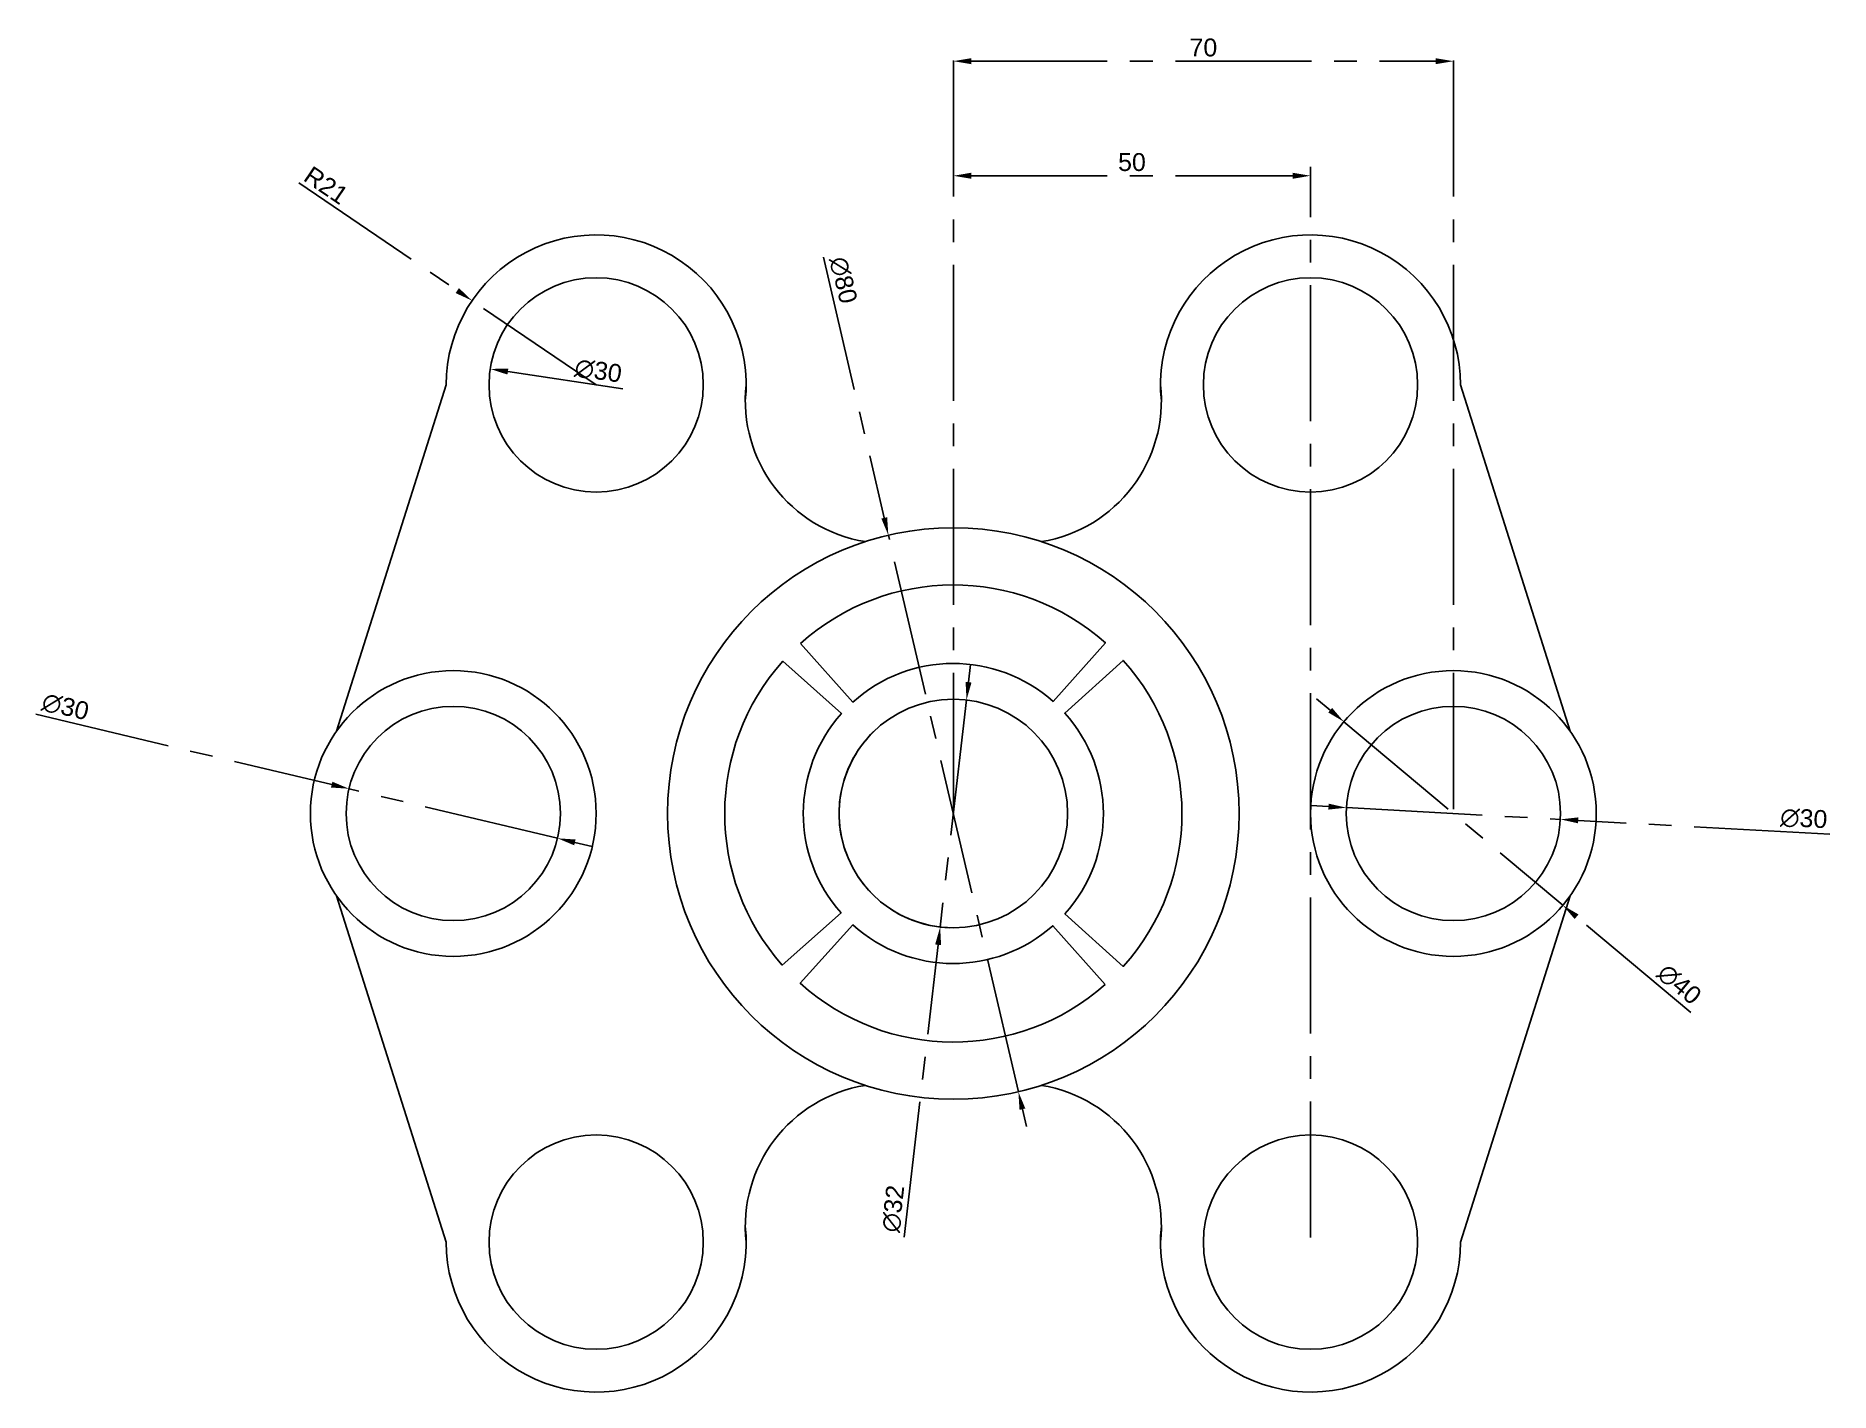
# Model space of a CAD drawing. Header units: millimetres. Extents: x 3131 to 3382, y 1340 to 1530.
import ezdxf

# ---------------------------------------------------------------- set-up
doc = ezdxf.new("R2010")
doc.units = ezdxf.units.MM
doc.linetypes.add('CENTER2', pattern=[28.575, 19.05, -3.175, 3.175, -3.175])
doc.styles.get("Standard").update_dxf_attribs({"font": 'arial.ttf'})
doc.dimstyles.new('ISO-25', dxfattribs={"dimtxt": 2.5, "dimasz": 2.5, "dimexe": 1.25, "dimexo": 0.625, "dimtad": 1, "dimtxsty": 'Standard', "dimcen": 2.5, "dimadec": 0, "dimazin": 0, "dimtfac": 1, "dimtmove": 0, "dimatfit": 3, "dimfxl": 1, "dimarcsym": 0})

# ---------------------------------------------------------------- blocks, each defined once
blk = doc.blocks.new('*D3')
at = {"color": 0, "linetype": 'CENTER2', "lineweight": -2, "transparency": 16777216}
for p, q in [((3259.6, 1421.93), (3259.6, 1527.87)), ((3329.6, 1421.93), (3329.6, 1527.87)), ((3262.1, 1526.62), (3327.1, 1526.62))]:
    blk.add_line(p, q, dxfattribs=at)
at = {"color": 0, "linetype": 'CENTER2', "transparency": 16777216}
for points in [[(3262.1, 1527.04), (3262.1, 1526.2), (3259.6, 1526.62)], [(3327.1, 1527.04), (3327.1, 1526.2), (3329.6, 1526.62)]]:
    blk.add_solid(points, dxfattribs=at)
at = {"layer": 'Defpoints', "color": 0, "linetype": 'CENTER2', "transparency": 16777216}
for p in [(3329.6, 1526.62), (3259.6, 1421.3), (3329.6, 1421.3)]:
    blk.add_point(p, dxfattribs=at)
at = {"color": 0, "linetype": 'CENTER2', "transparency": 16777216, "insert": (3294.6, 1528.52), "char_height": 2.5, "attachment_point": 5}
blk.add_mtext('70', dxfattribs=at)
blk = doc.blocks.new('*D4')
at = {"color": 0, "linetype": 'CENTER2', "lineweight": -2, "transparency": 16777216}
for p, q in [((3259.6, 1421.93), (3259.6, 1511.83)), ((3262.1, 1510.58), (3307.1, 1510.58)), ((3309.6, 1361.93), (3309.6, 1511.83))]:
    blk.add_line(p, q, dxfattribs=at)
at = {"color": 0, "linetype": 'CENTER2', "transparency": 16777216}
for points in [[(3262.1, 1511), (3262.1, 1510.16), (3259.6, 1510.58)], [(3307.1, 1511), (3307.1, 1510.16), (3309.6, 1510.58)]]:
    blk.add_solid(points, dxfattribs=at)
at = {"layer": 'Defpoints', "color": 0, "linetype": 'CENTER2', "transparency": 16777216}
for p in [(3309.6, 1510.58), (3259.6, 1421.3), (3309.6, 1361.3)]:
    blk.add_point(p, dxfattribs=at)
at = {"color": 0, "linetype": 'CENTER2', "transparency": 16777216, "insert": (3284.6, 1512.48), "char_height": 2.5, "attachment_point": 5}
blk.add_mtext('50', dxfattribs=at)
blk = doc.blocks.new('*D5')
at = {"color": 0, "linetype": 'CENTER2', "lineweight": -2, "transparency": 16777216}
for p, q in [((3167.96, 1509.59), (3190.16, 1494.51)), ((3209.6, 1481.3), (3192.22, 1493.1))]:
    blk.add_line(p, q, dxfattribs=at)
at = {"color": 0, "linetype": 'CENTER2', "transparency": 16777216}
blk.add_solid([(3190.39, 1494.85), (3189.92, 1494.16), (3192.22, 1493.1)], dxfattribs=at)
at = {"layer": 'Defpoints', "color": 0, "linetype": 'CENTER2', "transparency": 16777216}
for p in [(3192.22, 1493.1), (3209.6, 1481.3)]:
    blk.add_point(p, dxfattribs=at)
at = {"color": 0, "linetype": 'CENTER2', "transparency": 16777216, "insert": (3171.8, 1509.25), "char_height": 2.5, "attachment_point": 5, "rotation": 325.8093}
blk.add_mtext('R21', dxfattribs=at)
blk = doc.blocks.new('*D6')
at = {"color": 0, "linetype": 'CENTER2', "lineweight": -2, "transparency": 16777216}
blk.add_line((3213.32, 1480.74), (3197.23, 1483.17), dxfattribs=at)
at = {"color": 0, "linetype": 'CENTER2', "transparency": 16777216}
blk.add_solid([(3197.3, 1483.58), (3197.17, 1482.75), (3194.76, 1483.54)], dxfattribs=at)
at = {"layer": 'Defpoints', "color": 0, "linetype": 'CENTER2', "transparency": 16777216}
for p in [(3194.76, 1483.54), (3224.43, 1479.07)]:
    blk.add_point(p, dxfattribs=at)
at = {"color": 0, "linetype": 'CENTER2', "transparency": 16777216, "insert": (3209.89, 1483.25), "char_height": 2.5, "attachment_point": 5, "rotation": 351.4286}
blk.add_mtext('∅30', dxfattribs=at)
blk = doc.blocks.new('*D7')
at = {"color": 0, "linetype": 'CENTER2', "lineweight": -2, "transparency": 16777216}
for p, q in [((3312.35, 1435.76), (3310.44, 1437.36)), ((3314.27, 1434.15), (3344.92, 1408.45)), ((3362.83, 1393.44), (3346.84, 1406.85))]:
    blk.add_line(p, q, dxfattribs=at)
at = {"color": 0, "linetype": 'CENTER2', "transparency": 16777216}
for points in [[(3312.62, 1436.08), (3312.08, 1435.44), (3314.27, 1434.15)], [(3347.11, 1407.17), (3346.57, 1406.53), (3344.92, 1408.45)]]:
    blk.add_solid(points, dxfattribs=at)
at = {"layer": 'Defpoints', "color": 0, "linetype": 'CENTER2', "transparency": 16777216}
for p in [(3314.27, 1434.15), (3344.92, 1408.45)]:
    blk.add_point(p, dxfattribs=at)
at = {"color": 0, "linetype": 'CENTER2', "transparency": 16777216, "insert": (3361.21, 1397.38), "char_height": 2.5, "attachment_point": 5, "rotation": 320.0305}
blk.add_mtext('∅40', dxfattribs=at)
blk = doc.blocks.new('*D8')
at = {"color": 0, "linetype": 'CENTER2', "lineweight": -2, "transparency": 16777216}
for p, q in [((3312.12, 1422.26), (3309.63, 1422.4)), ((3314.62, 1422.12), (3344.57, 1420.48)), ((3382.31, 1418.41), (3347.07, 1420.34))]:
    blk.add_line(p, q, dxfattribs=at)
at = {"color": 0, "linetype": 'CENTER2', "transparency": 16777216}
for points in [[(3312.14, 1422.68), (3312.1, 1421.85), (3314.62, 1422.12)], [(3347.09, 1420.76), (3347.05, 1419.93), (3344.57, 1420.48)]]:
    blk.add_solid(points, dxfattribs=at)
at = {"layer": 'Defpoints', "color": 0, "linetype": 'CENTER2', "transparency": 16777216}
for p in [(3314.62, 1422.12), (3344.57, 1420.48)]:
    blk.add_point(p, dxfattribs=at)
at = {"color": 0, "linetype": 'CENTER2', "transparency": 16777216, "insert": (3378.65, 1420.58), "char_height": 2.5, "attachment_point": 5, "rotation": 356.8579}
blk.add_mtext('∅30', dxfattribs=at)
blk = doc.blocks.new('*D9')
at = {"color": 0, "linetype": 'CENTER2', "lineweight": -2, "transparency": 16777216}
for p, q in [((3241.4, 1499.19), (3249.93, 1462.69)), ((3268.7, 1382.35), (3250.5, 1460.25)), ((3269.26, 1379.92), (3269.83, 1377.48))]:
    blk.add_line(p, q, dxfattribs=at)
at = {"color": 0, "linetype": 'CENTER2', "transparency": 16777216}
for points in [[(3250.33, 1462.78), (3249.52, 1462.59), (3250.5, 1460.25)], [(3269.67, 1380.01), (3268.86, 1379.82), (3268.7, 1382.35)]]:
    blk.add_solid(points, dxfattribs=at)
at = {"layer": 'Defpoints', "color": 0, "linetype": 'CENTER2', "transparency": 16777216}
for p in [(3250.5, 1460.25), (3268.7, 1382.35)]:
    blk.add_point(p, dxfattribs=at)
at = {"color": 0, "linetype": 'CENTER2', "transparency": 16777216, "insert": (3244.18, 1495.97), "char_height": 2.5, "attachment_point": 5, "rotation": 283.15}
blk.add_mtext('∅80', dxfattribs=at)
blk = doc.blocks.new('*D10')
at = {"color": 0, "linetype": 'CENTER2', "lineweight": -2, "transparency": 16777216}
for p, q in [((3261.72, 1439.68), (3262.01, 1442.16)), ((3261.44, 1437.2), (3257.75, 1405.41)), ((3252.73, 1362.01), (3257.47, 1402.93))]:
    blk.add_line(p, q, dxfattribs=at)
blk.add_arc((3259.6, 1421.3), 16, 134.2331, 267.8684, dxfattribs=at)
at = {"color": 0, "linetype": 'CENTER2', "transparency": 16777216}
for points in [[(3261.31, 1439.73), (3262.14, 1439.63), (3261.44, 1437.2)], [(3257.05, 1402.97), (3257.88, 1402.88), (3257.75, 1405.41)]]:
    blk.add_solid(points, dxfattribs=at)
at = {"layer": 'Defpoints', "color": 0, "linetype": 'CENTER2', "transparency": 16777216}
for p in [(3261.44, 1437.2), (3257.75, 1405.41)]:
    blk.add_point(p, dxfattribs=at)
at = {"color": 0, "linetype": 'CENTER2', "transparency": 16777216, "insert": (3251.2, 1365.97), "char_height": 2.5, "attachment_point": 5, "rotation": 83.3921}
blk.add_mtext('∅32', dxfattribs=at)
blk = doc.blocks.new('*D11')
at = {"color": 0, "linetype": 'CENTER2', "lineweight": -2, "transparency": 16777216}
for p, q in [((3131.16, 1435.19), (3172.57, 1425.35)), ((3204.19, 1417.83), (3175, 1424.77)), ((3206.62, 1417.26), (3209.05, 1416.68))]:
    blk.add_line(p, q, dxfattribs=at)
at = {"color": 0, "linetype": 'CENTER2', "transparency": 16777216}
for points in [[(3172.67, 1425.75), (3172.47, 1424.94), (3175, 1424.77)], [(3206.72, 1417.66), (3206.52, 1416.85), (3204.19, 1417.83)]]:
    blk.add_solid(points, dxfattribs=at)
at = {"layer": 'Defpoints', "color": 0, "linetype": 'CENTER2', "transparency": 16777216}
for p in [(3175, 1424.77), (3204.19, 1417.83)]:
    blk.add_point(p, dxfattribs=at)
at = {"color": 0, "linetype": 'CENTER2', "transparency": 16777216, "insert": (3135.29, 1436.23), "char_height": 2.5, "attachment_point": 5, "rotation": 346.6323}
blk.add_mtext('∅30', dxfattribs=at)

msp = doc.modelspace()

# ---------------------------------------------------------------- linework, layer by layer
for points in [[(3230.474, 1479.047, 1.0552954), (3188.595, 1481.302), (3173.241, 1432.815)], [(3288.717, 1479.047, -1.0552954), (3330.595, 1481.302), (3345.95, 1432.815)], [(3173.241, 1409.79), (3188.595, 1361.302, 1.0552954), (3230.474, 1363.557)], [(3345.95, 1409.79), (3330.595, 1361.302, -1.0552954), (3288.717, 1363.557)]]:
    msp.add_lwpolyline(points, format="xyb")
for points in [[(3238.185, 1445.085), (3245.545, 1436.91, -0.382292), (3273.563, 1436.984), (3280.879, 1445.198, 0.382292)], [(3243.872, 1407.382, -0.3803892), (3243.937, 1435.295), (3235.734, 1442.625, 0.3803892), (3235.636, 1400.09)], [(3275.212, 1407.262, 0.383957), (3275.187, 1435.37), (3283.354, 1442.739, -0.383957), (3283.391, 1399.907)], [(3280.834, 1397.366), (3273.533, 1405.594, -0.3819214), (3245.536, 1405.704), (3238.171, 1397.533, 0.3819214)]]:
    msp.add_lwpolyline(points, format="xyb", close=True)
for centre, radius in [((3209.595, 1481.302), 15), ((3309.595, 1481.302), 15), ((3259.595, 1421.302), 40), ((3189.595, 1421.302), 20), ((3329.595, 1421.302), 20), ((3259.595, 1421.302), 16), ((3189.595, 1421.302), 15), ((3329.595, 1421.302), 15), ((3209.595, 1361.302), 15), ((3309.595, 1361.302), 15)]:
    msp.add_circle(centre, radius)
for centre, start, end in [((3250.474, 1479.101), 173.68131, 260.80218), ((3268.717, 1479.101), 279.19782, 6.31869), ((3250.474, 1363.504), 99.19782, 186.31869), ((3268.717, 1363.504), 353.68131, 80.80218)]:
    msp.add_arc(centre, 20, start, end)

# ---------------------------------------------------------------- dimensions: what is measured, and where the dimension line sits
at = {"linetype": 'CENTER2'}
for base, p2, picture, middle in [((3329.595, 1526.619), (3329.595, 1421.302), '*D3', (3294.595, 1528.521)), ((3309.595, 1510.579), (3309.595, 1361.302), '*D4', (3284.595, 1512.48))]:
    dim = msp.add_linear_dim(base=base, p1=(3259.595, 1421.302), p2=p2, dimstyle='ISO-25', dxfattribs=at)
    dim.commit()
    dim.dimension.update_dxf_attribs({"geometry": picture, "text_midpoint": middle})
dim = msp.add_radius_dim(center=(3209.595, 1481.302), mpoint=(3192.225, 1493.103), dimstyle='ISO-25', dxfattribs=at)
dim.commit()
dim.dimension.update_dxf_attribs({"geometry": '*D5', "text_midpoint": (3170.746, 1507.695), "dimtype": 164})
for p1, p2, picture, middle in [((3268.695, 1382.351), (3250.495, 1460.254), '*D9', (3242.256, 1495.519)), ((3224.428, 1479.067), (3194.763, 1483.538), '*D6', (3209.595, 1481.302)), ((3261.437, 1437.196), (3257.754, 1405.409), '*D10', (3253.159, 1365.745)), ((3204.189, 1417.834), (3175.002, 1424.77), '*D11', (3134.831, 1434.316)), ((3314.268, 1434.15), (3344.923, 1408.455), '*D7', (3359.943, 1395.865)), ((3314.618, 1422.125), (3344.573, 1420.48), '*D8', (3378.542, 1418.615))]:
    dim = msp.add_diameter_dim_2p(p1=p1, p2=p2, dimstyle='ISO-25', dxfattribs=at)
    dim.commit()
    dim.dimension.update_dxf_attribs({"geometry": picture, "text_midpoint": middle, "dimtype": 163})

doc.saveas('drawing.dxf')
